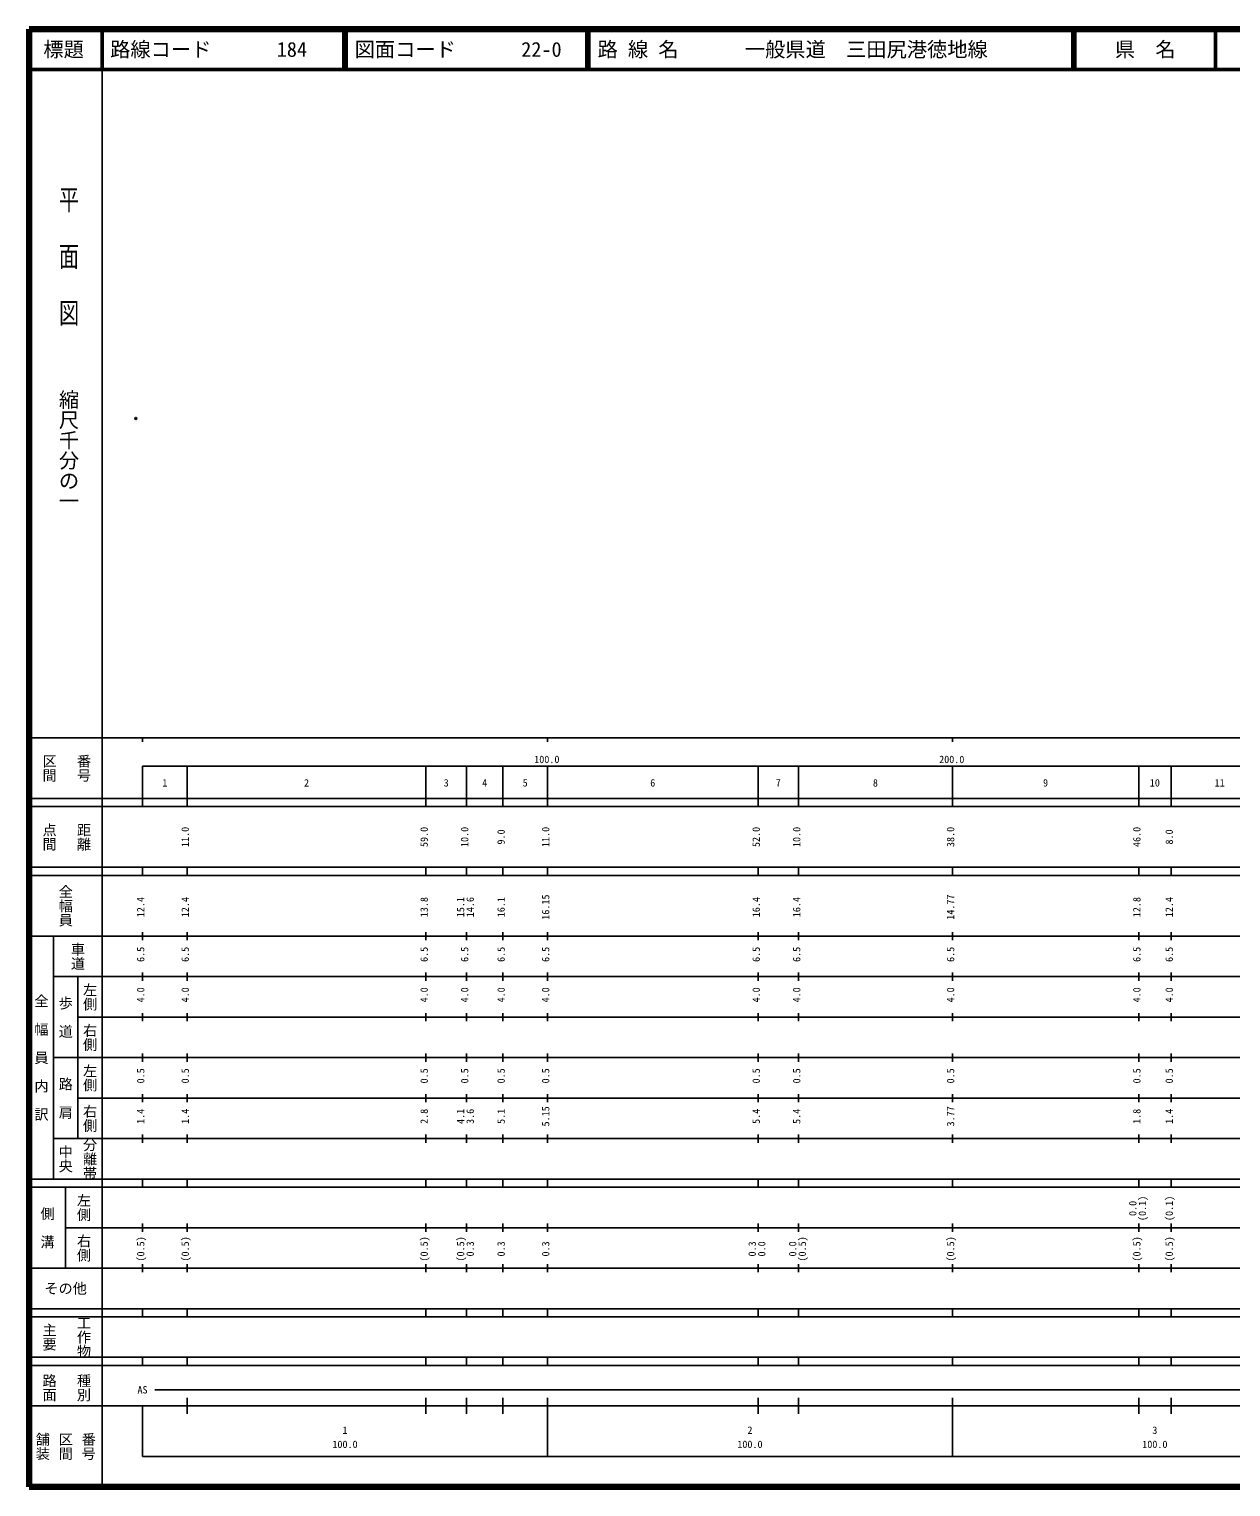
# Model space of a CAD drawing. Units: millimetres on the paper. Extents: x 40 to 680, y 20 to 380.
# Drawn here: x 40 to 336.8, y 20 to 380 of the extents above; entities that cross this region are included whole.
import ezdxf
from ezdxf.enums import TextEntityAlignment as Align

# ---------------------------------------------------------------- set-up
doc = ezdxf.new("R2010")
doc.units = ezdxf.units.MM
doc.header["$PDMODE"] = 32
doc.header["$PDSIZE"] = 0.5
doc.layers.add('M-OTRS', color=6, linetype='Continuous')
doc.layers.add('M-TTL-TXT', color=7, linetype='Continuous')
for name, color, linetype, lineweight in [('M-TTL', 2, 'Continuous', 140), ('M-TTL-BAND', 7, 'Continuous', 25), ('M-TTL-LINE', 7, 'Continuous', 50)]:
    doc.layers.add(name, color=color, linetype=linetype, lineweight=lineweight)
doc.styles.add('@ＭＳ ゴシック', font='')
doc.styles.add('ＭＳ ゴシック', font='')
doc.styles.get('@ＭＳ ゴシック').set_extended_font_data('@MS Gothic')
doc.styles.get('ＭＳ ゴシック').set_extended_font_data('MS Gothic')

msp = doc.modelspace()

# ---------------------------------------------------------------- linework, layer by layer
at = {"layer": 'M-OTRS'}
msp.add_point((66.324, 283.861), dxfattribs=at)
at = {"layer": 'M-TTL'}
for p, q in [((40, 380), (40, 20)), ((680, 380), (40, 380)), ((40, 20), (680, 20))]:
    msp.add_line(p, q, dxfattribs=at)
at = {"layer": 'M-TTL-BAND'}
for p, q in [((58, 370), (58, 20)), ((40, 205), (579, 205)), ((68, 205), (68, 204)), ((168, 205), (168, 204)), ((268, 205), (268, 204)), ((68, 198), (579, 198)), ((68, 198), (68, 188)), ((79, 188), (79, 198)), ((138, 188), (138, 198)), ((148, 188), (148, 198)), ((157, 188), (157, 198)), ((168, 188), (168, 198)), ((220, 188), (220, 198)), ((230, 188), (230, 198)), ((268, 188), (268, 198)), ((314, 188), (314, 198)), ((322, 188), (322, 198)), ((40, 190), (579, 190)), ((40, 188), (579, 188)), ((40, 173), (579, 173)), ((68, 171), (68, 173)), ((79, 171), (79, 173)), ((138, 171), (138, 173)), ((148, 171), (148, 173)), ((157, 171), (157, 173)), ((168, 171), (168, 173)), ((220, 171), (220, 173)), ((230, 171), (230, 173)), ((268, 171), (268, 173)), ((314, 171), (314, 173)), ((322, 171), (322, 173)), ((40, 171), (579, 171)), ((40, 156), (579, 156)), ((46, 96), (46, 156)), ((68, 155), (68, 157)), ((79, 155), (79, 157)), ((138, 155), (138, 157)), ((148, 155), (148, 157)), ((157, 155), (157, 157)), ((168, 155), (168, 157)), ((220, 155), (220, 157)), ((230, 155), (230, 157)), ((268, 155), (268, 157)), ((314, 155), (314, 157)), ((322, 155), (322, 157)), ((46, 146), (579, 146)), ((52, 146), (52, 106)), ((68, 145), (68, 147)), ((79, 145), (79, 147)), ((138, 145), (138, 147)), ((148, 145), (148, 147)), ((157, 145), (157, 147)), ((168, 145), (168, 147)), ((220, 145), (220, 147)), ((230, 145), (230, 147)), ((268, 145), (268, 147)), ((314, 145), (314, 147)), ((322, 145), (322, 147)), ((68, 135), (68, 137)), ((79, 135), (79, 137)), ((138, 135), (138, 137)), ((148, 135), (148, 137)), ((157, 135), (157, 137)), ((168, 135), (168, 137)), ((220, 135), (220, 137)), ((230, 135), (230, 137)), ((268, 135), (268, 137)), ((314, 135), (314, 137)), ((322, 135), (322, 137)), ((52, 136), (579, 136)), ((46, 126), (579, 126)), ((68, 125), (68, 127)), ((79, 125), (79, 127)), ((138, 125), (138, 127)), ((148, 125), (148, 127)), ((157, 125), (157, 127)), ((168, 125), (168, 127)), ((220, 125), (220, 127)), ((230, 125), (230, 127)), ((268, 125), (268, 127)), ((314, 125), (314, 127)), ((322, 125), (322, 127)), ((52, 116), (579, 116)), ((68, 115), (68, 117)), ((79, 115), (79, 117)), ((138, 115), (138, 117)), ((148, 115), (148, 117)), ((157, 115), (157, 117)), ((168, 115), (168, 117)), ((220, 115), (220, 117)), ((230, 115), (230, 117)), ((268, 115), (268, 117)), ((314, 115), (314, 117)), ((322, 115), (322, 117)), ((46, 106), (579, 106)), ((68, 105), (68, 107)), ((79, 105), (79, 107)), ((138, 105), (138, 107)), ((148, 105), (148, 107)), ((157, 105), (157, 107)), ((168, 105), (168, 107)), ((220, 105), (220, 107)), ((230, 105), (230, 107)), ((268, 105), (268, 107)), ((314, 105), (314, 107)), ((322, 105), (322, 107)), ((40, 96), (579, 96)), ((40, 94), (579, 94)), ((49, 94), (49, 74)), ((68, 94), (68, 96)), ((79, 94), (79, 96)), ((138, 94), (138, 96)), ((148, 94), (148, 96)), ((157, 94), (157, 96)), ((168, 94), (168, 96)), ((220, 94), (220, 96)), ((230, 94), (230, 96)), ((268, 94), (268, 96)), ((314, 94), (314, 96)), ((322, 94), (322, 96)), ((49, 84), (579, 84)), ((68, 83), (68, 85)), ((79, 83), (79, 85)), ((138, 83), (138, 85)), ((148, 83), (148, 85)), ((157, 83), (157, 85)), ((168, 83), (168, 85)), ((220, 83), (220, 85)), ((230, 83), (230, 85)), ((268, 83), (268, 85)), ((314, 83), (314, 85)), ((322, 83), (322, 85)), ((40, 74), (579, 74)), ((68, 73), (68, 75)), ((79, 73), (79, 75)), ((138, 73), (138, 75)), ((148, 73), (148, 75)), ((157, 73), (157, 75)), ((168, 73), (168, 75)), ((220, 73), (220, 75)), ((230, 73), (230, 75)), ((268, 73), (268, 75)), ((314, 73), (314, 75)), ((322, 73), (322, 75)), ((40, 64), (579, 64)), ((40, 62), (579, 62)), ((68, 62), (68, 64)), ((79, 62), (79, 64)), ((138, 62), (138, 64)), ((148, 62), (148, 64)), ((157, 62), (157, 64)), ((168, 62), (168, 64)), ((220, 62), (220, 64)), ((230, 62), (230, 64)), ((268, 62), (268, 64)), ((314, 62), (314, 64)), ((322, 62), (322, 64)), ((40, 52), (579, 52)), ((68, 50), (68, 52)), ((79, 50), (79, 52)), ((138, 50), (138, 52)), ((148, 50), (148, 52)), ((157, 50), (157, 52)), ((168, 50), (168, 52)), ((220, 50), (220, 52)), ((230, 50), (230, 52)), ((268, 50), (268, 52)), ((314, 50), (314, 52)), ((322, 50), (322, 52)), ((40, 50), (579, 50)), ((71, 44), (567.3, 44)), ((40, 40), (579, 40)), ((68, 40), (68, 27.5)), ((79, 38), (79, 42)), ((138, 38), (138, 42)), ((148, 38), (148, 42)), ((157, 38), (157, 42)), ((168, 27.5), (168, 42)), ((220, 38), (220, 42)), ((230, 38), (230, 42)), ((268, 27.5), (268, 42)), ((314, 38), (314, 42)), ((322, 38), (322, 42)), ((68, 27.5), (579, 27.5))]:
    msp.add_line(p, q, dxfattribs=at)
at = {"layer": 'M-TTL-LINE'}
for p, q in [((58, 380), (58, 370)), ((117.75, 380), (117.75, 370)), ((118.25, 380), (118.25, 370)), ((177.75, 380), (177.75, 370)), ((178.25, 380), (178.25, 370)), ((297.75, 380), (297.75, 370)), ((298.25, 380), (298.25, 370)), ((333, 380), (333, 370)), ((40, 370), (680, 370))]:
    msp.add_line(p, q, dxfattribs=at)

# ---------------------------------------------------------------- texts
at = {"layer": 'M-TTL-BAND', "style": '@ＭＳ ゴシック', "width": 1.4}
msp.add_text('平  面  図', height=3.666, rotation=270, dxfattribs=at).set_placement((49.777, 306.475), align=Align.MIDDLE_RIGHT)
at = {"layer": 'M-TTL-BAND', "style": '@ＭＳ ゴシック'}
msp.add_text('縮尺千分の一', height=3.666, rotation=270, dxfattribs=at).set_placement((49.777, 261.03), align=Align.MIDDLE_RIGHT)
for s, p in [('区間', (45, 197.5)), ('番号', (53.5, 197.5)), ('点間', (45, 180.5)), ('距離', (53.5, 180.5)), ('全幅員', (49, 163.5)), ('車道', (52, 151)), ('左側', (55, 141)), ('全\u3000幅\u3000員\u3000内\u3000訳', (43, 126)), ('歩\u3000道', (49, 136)), ('右側', (55, 131)), ('左側', (55, 121)), ('路\u3000肩', (49, 116)), ('右側', (55, 111)), ('分離帯', (55, 101)), ('中央', (49, 101)), ('左側', (53.5, 89)), ('側\u3000溝', (44.5, 84)), ('右側', (53.5, 79)), ('工作物', (53.5, 57)), ('主要', (45, 57)), ('路面', (45, 44.5)), ('種別', (53.5, 44.5)), ('舗装', (43.333, 30)), ('区間', (49, 30)), ('番号', (54.667, 30))]:
    msp.add_text(s, height=2.566, rotation=270, dxfattribs=at).set_placement(p, align=Align.MIDDLE_CENTER)
at = {"layer": 'M-TTL-BAND', "style": 'ＭＳ ゴシック'}
for s, p in [('100.0', (167.844, 198.195)), ('200.0', (267.844, 198.195)), ('1', (73.5, 192.405)), ('2', (108.5, 192.405)), ('3', (143, 192.405)), ('4', (152.5, 192.405)), ('5', (162.5, 192.405)), ('6', (194, 192.405)), ('7', (225, 192.405)), ('8', (249, 192.405)), ('9', (291, 192.405)), ('10', (318, 192.405)), ('11', (334, 192.405)), ('AS', (68, 42.5)), ('1', (118, 32.523)), ('2', (218, 32.523)), ('3', (318, 32.523)), ('100.0', (118, 29.033)), ('100.0', (218, 29.033)), ('100.0', (318, 29.033))]:
    msp.add_text(s, height=1.833, dxfattribs=at).set_placement(p, align=Align.BOTTOM_CENTER)
for s, p in [('11.0', (80, 180.5)), ('59.0', (139, 180.5)), ('10.0', (149, 180.5)), ('9.0', (158, 180.5)), ('11.0', (169, 180.5)), ('52.0', (221, 180.5)), ('10.0', (231, 180.5)), ('38.0', (269, 180.5)), ('46.0', (315, 180.5)), ('8.0', (323, 180.5)), ('16.15', (169, 163.174)), ('14.77', (269, 163.174)), ('12.4', (69, 163.174)), ('12.4', (80, 163.174)), ('13.8', (139, 163.174)), ('15.1', (148, 163.174)), ('14.6', (150.37, 163.174)), ('16.1', (158, 163.174)), ('16.4', (221, 163.174)), ('16.4', (231, 163.174)), ('12.8', (315, 163.174)), ('12.4', (323, 163.174)), ('6.5', (69, 151.5)), ('6.5', (80, 151.5)), ('6.5', (139, 151.5)), ('6.5', (149, 151.5)), ('6.5', (158, 151.5)), ('6.5', (169, 151.5)), ('6.5', (221, 151.5)), ('6.5', (231, 151.5)), ('6.5', (269, 151.5)), ('6.5', (315, 151.5)), ('6.5', (323, 151.5)), ('4.0', (69, 141.5)), ('4.0', (80, 141.5)), ('4.0', (139, 141.5)), ('4.0', (149, 141.5)), ('4.0', (158, 141.5)), ('4.0', (169, 141.5)), ('4.0', (221, 141.5)), ('4.0', (231, 141.5)), ('4.0', (269, 141.5)), ('4.0', (315, 141.5)), ('4.0', (323, 141.5)), ('0.5', (69, 121.5)), ('0.5', (80, 121.5)), ('0.5', (139, 121.5)), ('0.5', (149, 121.5)), ('0.5', (158, 121.5)), ('0.5', (169, 121.5)), ('0.5', (221, 121.5)), ('0.5', (231, 121.5)), ('0.5', (269, 121.5)), ('0.5', (315, 121.5)), ('0.5', (323, 121.5)), ('1.4', (69, 111.5)), ('1.4', (80, 111.5)), ('2.8', (139, 111.5)), ('4.1', (148, 111.5)), ('3.6', (150.37, 111.5)), ('5.1', (158, 111.5)), ('5.15', (169, 111.5)), ('5.4', (221, 111.5)), ('5.4', (231, 111.5)), ('3.77', (269, 111.5)), ('1.8', (315, 111.5)), ('1.4', (323, 111.5)), ('0.0', (314, 88.764)), ('(0.1)', (316.37, 88.764)), ('(0.1)', (323, 88.764)), ('(0.5)', (69, 78.764)), ('(0.5)', (80, 78.764)), ('(0.5)', (139, 78.764)), ('(0.5)', (148, 78.764)), ('0.3', (150.37, 78.764)), ('0.3', (158, 78.764)), ('0.3', (169, 78.764)), ('0.3', (220, 78.764)), ('0.0', (222.37, 78.764)), ('0.0', (230, 78.764)), ('(0.5)', (232.37, 78.764)), ('(0.5)', (269, 78.764)), ('(0.5)', (315, 78.764)), ('(0.5)', (323, 78.764))]:
    msp.add_text(s, height=1.833, rotation=90, dxfattribs=at).set_placement(p, align=Align.BOTTOM_CENTER)
msp.add_text('その他', height=2.566, dxfattribs=at).set_placement((49, 69), align=Align.MIDDLE_CENTER)
at = {"layer": 'M-TTL-TXT', "style": 'ＭＳ ゴシック'}
for s, p in [('標題', (48.5, 375)), ('県\u3000名', (315.625, 375))]:
    msp.add_text(s, height=3.666, dxfattribs=at).set_placement(p, align=Align.MIDDLE_CENTER)
for s, p in [('路線コード', (60, 375)), ('184', (101.142, 375)), ('図面コード', (120.38, 375)), ('22-0', (161.521, 375)), ('路 線 名', (180.38, 375)), ('一般県道\u3000三田尻港徳地線', (216.734, 375))]:
    msp.add_text(s, height=3.666, dxfattribs=at).set_placement(p, align=Align.MIDDLE_LEFT)

doc.saveas('drawing.dxf')
